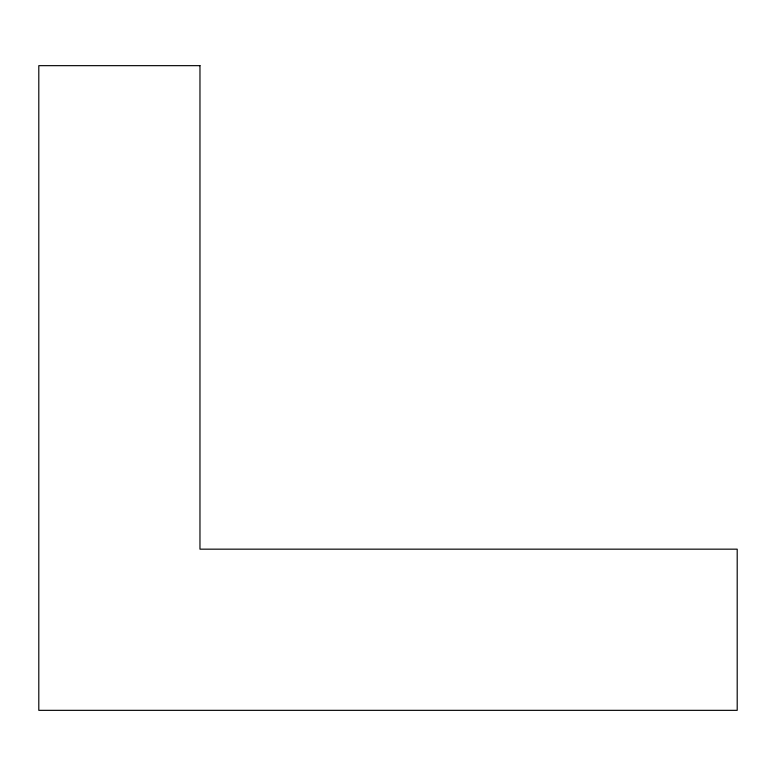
<?xml version="1.0" encoding="UTF-8"?>
<svg xmlns="http://www.w3.org/2000/svg" width="776" height="776" viewBox="0 0 776 776"><rect width="100%" height="100%" fill="white"/><g stroke="black" fill="none" stroke-linecap="round" stroke-linejoin="round"><path stroke-width="1.16" d="M199.965 65.659L38.8 65.659L38.8 710.341L737.2 710.341L737.2 549.165L199.965 549.165L199.965 65.659"/></g></svg>
